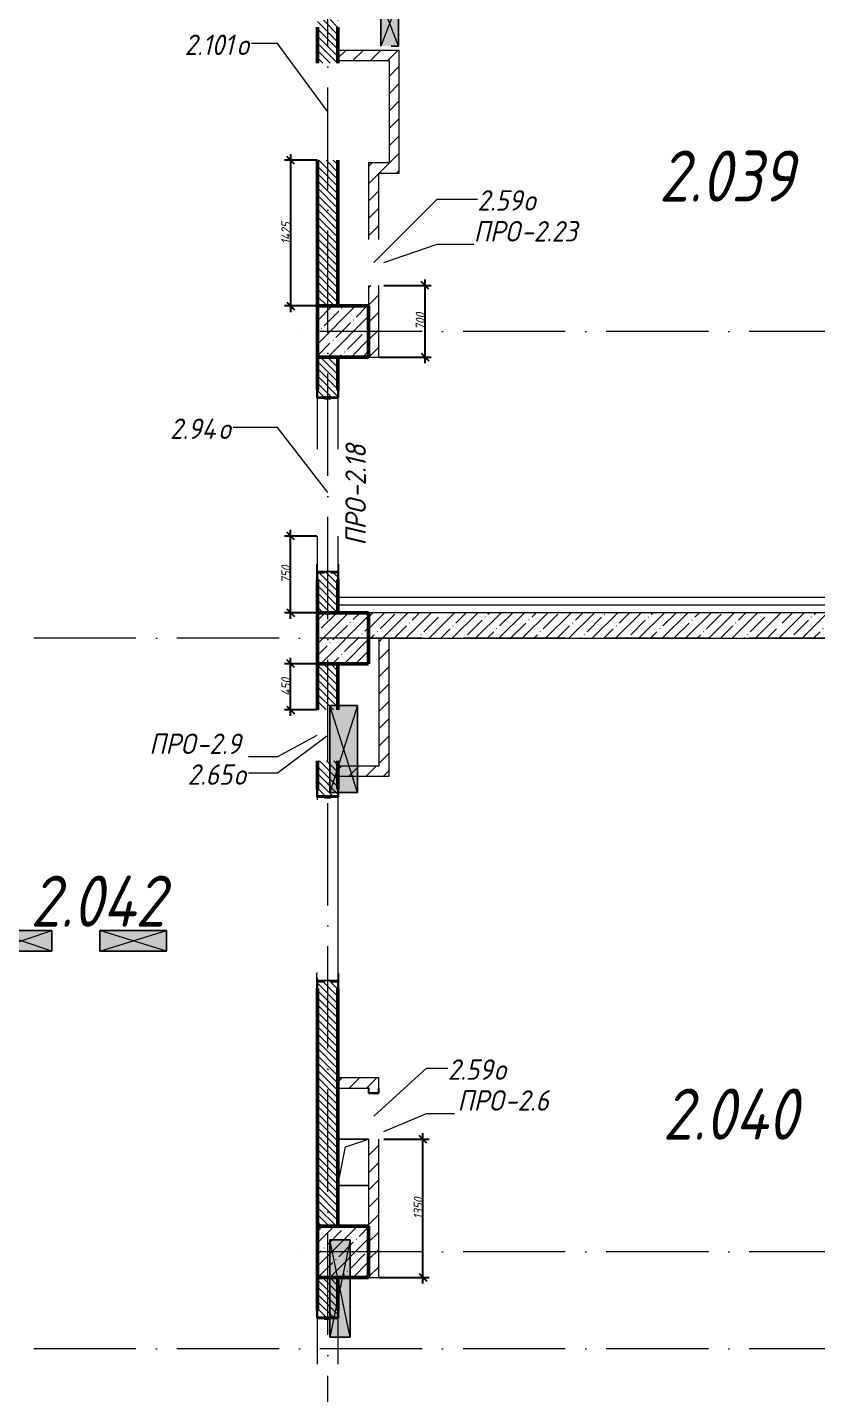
# Model space of a CAD drawing. Header units: millimetres. Extents: x -537608 to 253996, y -217170 to 186033.
# Drawn here: x -94237 to -86514, y -47795 to -34432 of the extents above; entities that cross this region are included whole.
import ezdxf

# ---------------------------------------------------------------- set-up
doc = ezdxf.new("R2010")
doc.units = ezdxf.units.MM
doc.linetypes.add('50_200_ШТРИХ_1Т_ш5_п1_п1_', pattern=[1400, 1000, -200, 0, -200])
for name, color, linetype, lineweight in [('A-____-____-DIMS', 7, 'Continuous', 9), ('A-DETL-____-OTLN-4', 7, 'Continuous', 18), ('A-DETL-GENF-OTLN', 7, 'Continuous', 9), ('A-FLOR-____-OTLN', 7, 'Continuous', 9), ('A-GENM-____-IDEN', 7, 'Continuous', 9), ('A-GENM-____-MCUT', 7, 'Continuous', 25), ('A-GENM-____-OTLN', 7, 'Continuous', 9), ('A-GENM-____-OTLN-1', 7, 'Continuous', 25), ('A-GLAZ-____-IDEN', 7, 'Continuous', 9), ('A-GLAZ-____-OTLN', 7, 'Continuous', 9), ('A-WALL-____-MCUT-1', 7, 'Continuous', 9), ('A-WALL-____-MCUT-2', 7, 'Continuous', 50), ('A-WALL-____-PATT-1', 7, 'Continuous', 9), ('A-WALL-FNSH-MCUT-1', 7, 'Continuous', 9), ('I-WALL-____-OTLN', 7, 'Continuous', 9), ('S-COLS-____-MCUT', 7, 'Continuous', 50), ('S-COLS-____-OTLN', 7, 'Continuous', 9), ('S-GRID-____-OTLN-1', 7, '50_200_ШТРИХ_1Т_ш5_п1_п1_', 9), ('Марки помещений', 7, 'Continuous', 9)]:
    doc.layers.add(name, color=color, linetype=linetype, lineweight=lineweight)
doc.styles.add('ISOCPEUR_I_3', font='isocpeui.ttf', dxfattribs={"width": 0.85, "height": 2.2})
doc.styles.add('ISOCPEUR_I_7', font='isocpeui.ttf', dxfattribs={"width": 0.9, "height": 90})
doc.styles.add('ISOCPEUR_I_9', font='isocpeui.ttf', dxfattribs={"width": 0.9, "height": 250})
doc.dimstyles.new('ISO-1_8_0_9К_СРЕДНИЙ_Кладочные_2', dxfattribs={"dimscale": 304.8, "dimtxt": 89.638306, "dimasz": 0.246063, "dimexe": 0.19685, "dimexo": 0, "dimgap": 0, "dimtad": 1, "dimdec": 3, "dimrnd": 0.001, "dimdsep": 46, "dimtxsty": 'ISOCPEUR_I_7', "dimblk1": 'OBLIQUE', "dimblk2": 'OBLIQUE', "dimsah": 1, "dimcen": 0.09, "dimdle": 0.19685, "dimazin": 0, "dimtfac": 1, "dimtdec": 4, "dimtix": 1, "dimtmove": 1, "dimatfit": 3, "dimfxl": 1, "dimtvp": 1, "dimtolj": 1, "dimtzin": 0, "dimarcsym": 2})
pattern_1 = [(45, (-184647.67, -56738.29), (-84.85281, 84.85281), [])]
pattern_2 = [(135, (-184647.673, -56738.29), (-35.35534, -35.35534), [])]

# ---------------------------------------------------------------- blocks, each defined once
blk = doc.blocks.new('BSC_Колонна _Прямоугольная - 500х500-V25-АР1_План отверстий 2 этажа в осях 1-64_А-ГГ')
at = {"layer": 'S-COLS-____-OTLN'}
h = blk.add_hatch(dxfattribs=at)
h.set_pattern_fill('FP_54', color=256, style=0, pattern_type=2)
h.set_pattern_definition([(45, (-93500, -16331.04), (-114.04925, 114.04925), []), (45, (-93385.95, -16331.04), (-114.04925, 114.04925), [201.613, -40.323, 3.353, -36.97])])
h.paths.add_polyline_path([(-250, -250), (250, -250), (250, 250), (-250, 250)], flags=0)
at = {"layer": 'S-COLS-____-MCUT'}
for p, q in [((250, 250), (-250, 250)), ((-250, 250), (-250, -250)), ((250, -250), (250, 250)), ((-250, -250), (250, -250))]:
    blk.add_line(p, q, dxfattribs=at)
blk = doc.blocks.new('BSC_Колонна _Прямоугольная - 500х500-V33-АР1_План отверстий 2 этажа в осях 1-64_А-ГГ')
at = {"layer": 'S-COLS-____-OTLN'}
h = blk.add_hatch(dxfattribs=at)
h.set_pattern_fill('FP_62', color=256, style=0, pattern_type=2)
h.set_pattern_definition([(45, (-93500, -19331.04), (-114.04925, 114.04925), []), (45, (-93385.95, -19331.04), (-114.04925, 114.04925), [201.613, -40.323, 3.353, -36.97])])
h.paths.add_polyline_path([(-250, -250), (250, -250), (250, 250), (-250, 250)], flags=0)
at = {"layer": 'S-COLS-____-MCUT'}
for p, q in [((250, 250), (-250, 250)), ((-250, 250), (-250, -250)), ((250, -250), (250, 250)), ((-250, -250), (250, -250))]:
    blk.add_line(p, q, dxfattribs=at)
blk = doc.blocks.new('BSC_Колонна _Прямоугольная - 500х500-V76-АР1_План отверстий 2 этажа в осях 1-64_А-ГГ')
at = {"layer": 'S-COLS-____-OTLN'}
h = blk.add_hatch(dxfattribs=at)
h.set_pattern_fill('FP_105', color=256, style=0, pattern_type=2)
h.set_pattern_definition([(45, (-93500, -10331.04), (-114.04925, 114.04925), []), (45, (-93385.95, -10331.04), (-114.04925, 114.04925), [201.613, -40.323, 3.353, -36.97])])
h.paths.add_polyline_path([(-250, -250), (250, -250), (250, 250), (-250, 250)], flags=0)
at = {"layer": 'S-COLS-____-MCUT'}
for p, q in [((250, 250), (-250, 250)), ((-250, 250), (-250, -250)), ((250, -250), (250, 250)), ((-250, -250), (250, -250))]:
    blk.add_line(p, q, dxfattribs=at)
blk = doc.blocks.new('АР_Перемычка - АР_Перемычка-28448550-АР1_План отверстий 2 этажа в осях 1-64_А-ГГ')
at = {"layer": 'A-GENM-____-OTLN'}
blk.add_line((-350, -100), (-342, -100), dxfattribs=at)
blk = doc.blocks.new('Фахверк_СКБ_Уголок - 200_3960-28268576-АР1_План отверстий 2 этажа в осях 1-64_А-ГГ')
at = {"layer": 'A-GENM-____-MCUT'}
for p, q in [((200, 156), (125, 156)), ((125, 156), (125, 81)), ((131, 81), (131, 150)), ((131, 150), (200, 150)), ((200, 150), (200, 156)), ((125, 81), (131, 81)), ((131, 19), (125, 19)), ((125, 19), (125, -56)), ((131, -50), (131, 19)), ((125, -56), (200, -56)), ((200, -50), (131, -50)), ((200, -56), (200, -50))]:
    blk.add_line(p, q, dxfattribs=at)
blk = doc.blocks.new('154_Стойка_СКБ_Уголок - СМ-2480_200-28346303-АР1_План отверстий 2 этажа в осях 1-64_А-ГГ')
at = {"layer": 'A-GENM-____-MCUT'}
for p, q in [((125, 156), (125, 81)), ((200, 156), (125, 156)), ((131, 81), (131, 150)), ((131, 150), (200, 150)), ((200, 150), (200, 156)), ((125, 81), (131, 81)), ((131, 19), (125, 19)), ((125, 19), (125, -56)), ((131, -50), (131, 19)), ((125, -56), (200, -56)), ((200, -50), (131, -50)), ((200, -56), (200, -50))]:
    blk.add_line(p, q, dxfattribs=at)
blk = doc.blocks.new('Стойка_Влож_Полоса боковая - Полоса-28213942-АР1_План отверстий 2 этажа в осях 1-64_А-ГГ')
at = {"layer": 'A-GENM-____-OTLN'}
for p, q in [((-5, 60), (0, 60)), ((-5, -60), (-5, 60)), ((0, 31), (0, -31)), ((0, -60), (-5, -60))]:
    blk.add_line(p, q, dxfattribs=at)
blk = doc.blocks.new('Стойка_Влож_Уголок_Опорный - Уголок-28213941-АР1_План отверстий 2 этажа в осях 1-64_А-ГГ')
at = {"layer": 'A-GENM-____-OTLN'}
for p, q in [((-212, -6), (-212, 0)), ((0, 0), (0, -6)), ((-212, -75), (-212, -6)), ((-212, -6), (-206, -6)), ((-212, -75), (-206, -75)), ((-6, -6), (0, -6)), ((-6, -75), (0, -75)), ((0, -6), (0, -75))]:
    blk.add_line(p, q, dxfattribs=at)
blk = doc.blocks.new('АР_Перемычка - АР_Перемычка-28444941-АР1_План отверстий 2 этажа в осях 1-64_А-ГГ')
at = {"layer": 'A-GENM-____-OTLN'}
blk.add_line((-400, -100), (-392, -100), dxfattribs=at)
blk = doc.blocks.new('AR_Отверстие прямоугольное _в плите_ - AR_Отверстие прямоугольное _в плите_-30552603-АР1_План отверстий 2 этажа в осях 1-64_А-ГГ')
at = {"layer": 'A-GENM-____-OTLN'}
for p, q in [((150, 225), (-150, 225)), ((-150, -225), (-75, 150)), ((-75, 150), (150, 225)), ((-150, -225), (150, -225))]:
    blk.add_line(p, q, dxfattribs=at)
blk = doc.blocks.new('AR_Отверстие прямоугольное _в стене_ - AR_Отверстие прямоугольное _в стене__ОВ-36849991-АР1_План отверстий 2 этажа в осях 1-64_А-ГГ')
at = {"layer": 'A-GLAZ-____-OTLN'}
blk.add_hatch(color=256, dxfattribs=at).paths.add_polyline_path([(425, -100), (425, 170), (-425, 170), (-425, -100), (220, -100)], flags=0)
at = {"layer": 'A-DETL-GENF-OTLN'}
for p, q in [((-425, -100), (-425, 170)), ((-425, 170), (425, 170)), ((425, 170), (-425, -100)), ((-425, 170), (425, -100)), ((425, 170), (-425, 170)), ((-425, 170), (-425, -100)), ((425, 170), (425, -100)), ((425, -100), (425, 170)), ((425, -100), (-425, -100)), ((-425, -100), (425, -100))]:
    blk.add_line(p, q, dxfattribs=at)
blk = doc.blocks.new('AR_Отверстие прямоугольное _в стене__БезПР - AR_Отверстие прямоугольное _в стене__БезПР-36789241-АР1_План отверстий 2 этажа в осях 1-64_А-ГГ')
at = {"layer": 'A-GLAZ-____-OTLN'}
blk.add_hatch(color=256, dxfattribs=at).paths.add_polyline_path([(475, -100), (475, 100), (-475, 100), (-475, -100), (105, -100)], flags=0)
at = {"layer": 'A-DETL-GENF-OTLN'}
for p, q in [((-475, -100), (-475, 100)), ((-475, 100), (475, 100)), ((475, 100), (-475, -100)), ((-475, 100), (475, -100)), ((475, 100), (-475, 100)), ((-475, 100), (-475, -100)), ((475, 100), (475, -100)), ((475, -100), (475, 100)), ((475, -100), (-475, -100)), ((-475, -100), (475, -100))]:
    blk.add_line(p, q, dxfattribs=at)
at = {"layer": 'A-GLAZ-____-OTLN'}
blk.add_line((475, 100), (-475, 100), dxfattribs=at)
blk = doc.blocks.new('AR_Отверстие прямоугольное _в стене_ - AR_Отверстие прямоугольное _в стене__ОВ-36849744-АР1_План отверстий 2 этажа в осях 1-64_А-ГГ')
at = {"layer": 'A-GLAZ-____-OTLN'}
blk.add_hatch(color=256, dxfattribs=at).paths.add_polyline_path([(225, -47), (225, 120), (-225, 120), (-225, -50), (225, -50)], flags=0)
at = {"layer": 'A-DETL-GENF-OTLN'}
for p, q in [((-225, -50), (-225, 120)), ((-225, 120), (225, 120)), ((225, 120), (-225, -50)), ((-225, 120), (225, -50)), ((225, 120), (-225, 120)), ((-225, 120), (-225, -50)), ((225, 120), (225, 50)), ((225, 50), (225, 120)), ((225, -50), (-225, -50)), ((-225, -50), (225, -50))]:
    blk.add_line(p, q, dxfattribs=at)
blk = doc.blocks.new('AR_Отверстие прямоугольное _в стене_ - AR_Отверстие прямоугольное _в стене__ОВ-36852113-АР1_План отверстий 2 этажа в осях 1-64_А-ГГ')
at = {"layer": 'A-GLAZ-____-OTLN'}
blk.add_hatch(color=256, dxfattribs=at).paths.add_polyline_path([(325, 100), (-325, 100), (-325, -100), (325, -100), (325, 65)], flags=0)
at = {"layer": 'A-DETL-GENF-OTLN'}
for p, q in [((-325, -100), (-325, 100)), ((-325, 100), (325, 100)), ((325, 100), (-325, -100)), ((-325, 100), (325, -100)), ((325, 100), (-325, 100)), ((-325, 100), (-325, -100)), ((325, 100), (325, -100)), ((325, -100), (325, 100)), ((325, -100), (-325, -100)), ((-325, -100), (325, -100))]:
    blk.add_line(p, q, dxfattribs=at)
blk = doc.blocks.new('154_Фахверк_СКБ_Швеллер - Тип_100_3960_зеркало-36793856-АР1_План отверстий 2 этажа в осях 1-64_А-ГГ')
at = {"layer": 'A-GENM-____-MCUT'}
for p, q in [((175, 50), (125, 50)), ((125, 50), (125, -50)), ((128, 47), (175, 47)), ((128, -47), (128, 47)), ((175, 47), (175, 50)), ((125, -50), (175, -50)), ((175, -47), (128, -47)), ((175, -50), (175, -47))]:
    blk.add_line(p, q, dxfattribs=at)
blk = doc.blocks.new('AR_Отверстие прямоугольное _в стене_ - AR_Отверстие прямоугольное _в стене__ЭОМ-36813478-АР1_План отверстий 2 этажа в осях 1-64_А-ГГ')
at = {"layer": 'A-GLAZ-____-OTLN'}
blk.add_hatch(color=256, dxfattribs=at).paths.add_polyline_path([(300, 100), (-300, 100), (-300, -100), (300, -100), (300, 65)], flags=0)
at = {"layer": 'A-DETL-GENF-OTLN'}
for p, q in [((-300, -100), (-300, 100)), ((-300, 100), (300, 100)), ((300, 100), (-300, -100)), ((-300, 100), (300, -100)), ((300, 100), (-300, 100)), ((-300, 100), (-300, -100)), ((300, 100), (300, -100)), ((300, -100), (300, 100)), ((300, -100), (-300, -100)), ((-300, -100), (300, -100))]:
    blk.add_line(p, q, dxfattribs=at)
blk = doc.blocks.new('_Oblique')
at = {"color": 0, "linetype": 'ByBlock', "lineweight": -2}
blk.add_line((-0.5, -0.5), (0.5, 0.5), dxfattribs=at)
blk = doc.blocks.new('*D2441')
at = {"layer": 'A-____-____-DIMS', "color": 0, "lineweight": -2, "transparency": 16777216}
for p, q in [((-91662, -35672), (-91662, -37217)), ((-91398, -35732), (-91722, -35732)), ((-91398, -37157), (-91722, -37157))]:
    blk.add_line(p, q, dxfattribs=at)
at = {"layer": 'Defpoints', "color": 0, "transparency": 16777216}
for p in [(-91398, -35732), (-91662, -37157), (-91398, -37157)]:
    blk.add_point(p, dxfattribs=at)
at = {"layer": 'A-____-____-DIMS', "color": 0, "lineweight": -2, "transparency": 16777216, "xscale": 75, "yscale": 75, "zscale": 75}
for p, rotation in [((-91662, -35732), 90), ((-91662, -37157), 270)]:
    blk.add_blockref('_Oblique', p, dxfattribs=dict(at, rotation=rotation))
at = {"layer": 'A-____-____-DIMS', "color": 0, "transparency": 16777216, "insert": (-91707, -36445), "char_height": 90, "width": 521.28, "attachment_point": 5, "rotation": 90, "style": 'ISOCPEUR_I_7'}
blk.add_mtext('\\A1;1425', dxfattribs=at)
blk = doc.blocks.new('*D2442')
at = {"layer": 'A-____-____-DIMS', "color": 0, "lineweight": -2, "transparency": 16777216}
for p, q in [((-91404, -39407), (-91722, -39407)), ((-91662, -40217), (-91662, -39347)), ((-91398, -40157), (-91722, -40157))]:
    blk.add_line(p, q, dxfattribs=at)
at = {"layer": 'Defpoints', "color": 0, "transparency": 16777216}
for p in [(-91662, -39407), (-91404, -39407), (-91398, -40157)]:
    blk.add_point(p, dxfattribs=at)
at = {"layer": 'A-____-____-DIMS', "color": 0, "lineweight": -2, "transparency": 16777216, "xscale": 75, "yscale": 75, "zscale": 75}
for p, rotation in [((-91662, -39407), 90), ((-91662, -40157), 270)]:
    blk.add_blockref('_Oblique', p, dxfattribs=dict(at, rotation=rotation))
at = {"layer": 'A-____-____-DIMS', "color": 0, "transparency": 16777216, "insert": (-91707, -39782), "char_height": 90, "width": 409.58, "attachment_point": 5, "rotation": 90, "style": 'ISOCPEUR_I_7'}
blk.add_mtext('\\A1;750', dxfattribs=at)
blk = doc.blocks.new('*D2443')
at = {"layer": 'A-____-____-DIMS', "color": 0, "lineweight": -2, "transparency": 16777216}
for p, q in [((-90748, -36957), (-90286, -36957)), ((-90346, -37717), (-90346, -36897)), ((-90798, -37657), (-90286, -37657))]:
    blk.add_line(p, q, dxfattribs=at)
at = {"layer": 'Defpoints', "color": 0, "transparency": 16777216}
for p in [(-90748, -36957), (-90346, -36957), (-90798, -37657)]:
    blk.add_point(p, dxfattribs=at)
at = {"layer": 'A-____-____-DIMS', "color": 0, "lineweight": -2, "transparency": 16777216, "xscale": 75, "yscale": 75, "zscale": 75}
for p, rotation in [((-90346, -36957), 90), ((-90346, -37657), 270)]:
    blk.add_blockref('_Oblique', p, dxfattribs=dict(at, rotation=rotation))
at = {"layer": 'A-____-____-DIMS', "color": 0, "transparency": 16777216, "insert": (-90392, -37307), "char_height": 90, "width": 409.58, "attachment_point": 5, "rotation": 90, "style": 'ISOCPEUR_I_7'}
blk.add_mtext('\\A1;700', dxfattribs=at)
blk = doc.blocks.new('*D2444')
at = {"layer": 'A-____-____-DIMS', "color": 0, "lineweight": -2, "transparency": 16777216}
for p, q in [((-91662, -41167), (-91662, -40597)), ((-91398, -40657), (-91722, -40657)), ((-91404, -41107), (-91722, -41107))]:
    blk.add_line(p, q, dxfattribs=at)
at = {"layer": 'Defpoints', "color": 0, "transparency": 16777216}
for p in [(-91662, -40657), (-91398, -40657), (-91404, -41107)]:
    blk.add_point(p, dxfattribs=at)
at = {"layer": 'A-____-____-DIMS', "color": 0, "lineweight": -2, "transparency": 16777216, "xscale": 75, "yscale": 75, "zscale": 75}
for p, rotation in [((-91662, -40657), 90), ((-91662, -41107), 270)]:
    blk.add_blockref('_Oblique', p, dxfattribs=dict(at, rotation=rotation))
at = {"layer": 'A-____-____-DIMS', "color": 0, "transparency": 16777216, "insert": (-91707, -40882), "char_height": 90, "width": 426.13, "attachment_point": 5, "rotation": 90, "style": 'ISOCPEUR_I_7'}
blk.add_mtext('\\A1;450', dxfattribs=at)
blk = doc.blocks.new('*D2562')
at = {"layer": 'A-____-____-DIMS', "color": 0, "lineweight": -2, "transparency": 16777216}
for p, q in [((-90366, -46717), (-90366, -45247)), ((-90748, -45307), (-90306, -45307)), ((-90798, -46657), (-90306, -46657))]:
    blk.add_line(p, q, dxfattribs=at)
at = {"layer": 'Defpoints', "color": 0, "transparency": 16777216}
for p in [(-90748, -45307), (-90366, -45307), (-90798, -46657)]:
    blk.add_point(p, dxfattribs=at)
at = {"layer": 'A-____-____-DIMS', "color": 0, "lineweight": -2, "transparency": 16777216, "xscale": 75, "yscale": 75, "zscale": 75}
for p, rotation in [((-90366, -45307), 90), ((-90366, -46657), 270)]:
    blk.add_blockref('_Oblique', p, dxfattribs=dict(at, rotation=rotation))
at = {"layer": 'A-____-____-DIMS', "color": 0, "transparency": 16777216, "insert": (-90411, -45982), "char_height": 90, "width": 504.73, "attachment_point": 5, "rotation": 90, "style": 'ISOCPEUR_I_7'}
blk.add_mtext('\\A1;1350', dxfattribs=at)

msp = doc.modelspace()

# ---------------------------------------------------------------- hatches: boundary and pattern name
at = {"layer": 'A-WALL-____-PATT-1'}
h = msp.add_hatch(dxfattribs=at)
h.set_pattern_fill('FP_6', color=256, style=0, pattern_type=2)
h.set_pattern_definition(pattern_2)
h.paths.add_polyline_path([(-91197.6725, -37157.2474), (-91197.6725, -35732.2474), (-91397.6725, -35732.2474), (-91397.6725, -37157.2474)], flags=0)
h.paths.add_polyline_path([(-91397.6725, -34782.2474), (-91197.6725, -34782.2474), (-91197.6725, -34363.2474), (-91266.6725, -34363.2474), (-91266.6725, -34357.2474), (-91328.6725, -34357.2474), (-91328.6725, -34363.2474), (-91397.6725, -34363.2474), (-91397.6725, -34432.2474)], flags=0)
h.paths.add_polyline_path([(-91266.6725, -32557.2474), (-91266.6725, -32551.2474), (-91197.6725, -32551.2474), (-91197.6725, -31957.2474), (-91397.6725, -31957.2474), (-91397.6725, -32551.2474), (-91328.6725, -32551.2474), (-91328.6725, -32557.2474)], flags=0)
h.paths.add_polyline_path([(-91397.6725, -31757.2474), (-91197.6725, -31757.2474), (-91197.6725, -31657.2474), (-91397.6725, -31657.2474)], flags=0)
h = msp.add_hatch(dxfattribs=at)
h.set_pattern_fill('FP_4', color=256, style=0, pattern_type=2)
h.set_pattern_definition(pattern_1)
h.paths.add_polyline_path([(-90697.6725, -34757.2474), (-90597.6725, -34757.2474), (-90597.6725, -34657.2474), (-91197.6725, -34657.2474), (-91197.6725, -34757.2474), (-90985.7549, -34757.2474)], flags=0)
h = msp.add_hatch(dxfattribs=at)
h.set_pattern_fill('FP_4', color=256, style=0, pattern_type=2)
h.set_pattern_definition(pattern_1)
h.paths.add_polyline_path([(-90597.6725, -35757.2474), (-90597.6725, -34757.2474), (-90697.6725, -34757.2474), (-90697.6725, -35757.2474)], flags=0)
h = msp.add_hatch(dxfattribs=at)
h.set_pattern_fill('FP_4', color=256, style=0, pattern_type=2)
h.set_pattern_definition(pattern_1)
h.paths.add_polyline_path([(-90797.6725, -35857.2474), (-90597.6725, -35857.2474), (-90597.6725, -35757.2474), (-90897.6725, -35757.2474), (-90897.6725, -35857.2474)], flags=0)
h = msp.add_hatch(dxfattribs=at)
h.set_pattern_fill('FP_4', color=256, style=0, pattern_type=2)
h.set_pattern_definition(pattern_1)
h.paths.add_polyline_path([(-90797.6725, -37657.2474), (-90797.6725, -36957.2474), (-90897.6725, -36957.2474), (-90897.6725, -37657.2474)], flags=0)
h.paths.add_polyline_path([(-90797.6725, -36507.2474), (-90797.6725, -35857.2474), (-90897.6725, -35857.2474), (-90897.6725, -36507.2474)], flags=0)
h = msp.add_hatch(dxfattribs=at)
h.set_pattern_fill('FP_6', color=256, style=0, pattern_type=2)
h.set_pattern_definition(pattern_2)
h.paths.add_polyline_path([(-91197.6725, -40157.2474), (-91197.6725, -39763.2474), (-91266.6725, -39763.2474), (-91266.6725, -39757.2474), (-91328.6725, -39757.2474), (-91328.6725, -39763.2474), (-91397.6725, -39763.2474), (-91397.6725, -40157.2474), (-91237.6725, -40157.2474)], flags=0)
h.paths.add_polyline_path([(-91328.6725, -38057.2474), (-91266.6725, -38057.2474), (-91266.6725, -38051.2474), (-91197.6725, -38051.2474), (-91197.6725, -37657.2474), (-91397.6725, -37657.2474), (-91397.6725, -38051.2474), (-91328.6725, -38051.2474)], flags=0)
h = msp.add_hatch(dxfattribs=at)
h.set_pattern_fill('FP_25', color=256, style=0, pattern_type=2)
h.set_pattern_definition([(45, (-184647.67, -56738.29), (-114.04925, 114.04925), []), (45, (-184533.62, -56738.29), (-114.04925, 114.04925), [201.612, -40.322, 3.353, -36.97])])
h.paths.add_polyline_path([(-83897.6725, -40407.2474), (-83897.6725, -40157.2474), (-90897.6725, -40157.2474), (-90897.6725, -40407.2474), (-83915.8977, -40407.2474)], flags=0)
h = msp.add_hatch(dxfattribs=at)
h.set_pattern_fill('FP_4', color=256, style=0, pattern_type=2)
h.set_pattern_definition(pattern_1)
h.paths.add_polyline_path([(-90697.6725, -41657.2474), (-90697.6725, -40407.2474), (-90797.6725, -40407.2474), (-90797.6725, -41657.2474)], flags=0)
h = msp.add_hatch(dxfattribs=at)
h.set_pattern_fill('FP_6', color=256, style=0, pattern_type=2)
h.set_pattern_definition(pattern_2)
h.paths.add_polyline_path([(-91397.6725, -46157.2474), (-91197.6725, -46157.2474), (-91197.6725, -43763.2474), (-91266.6725, -43763.2474), (-91266.6725, -43757.2474), (-91328.6725, -43757.2474), (-91328.6725, -43763.2474), (-91397.6725, -43763.2474), (-91397.6725, -45682.4529)], flags=0)
h.paths.add_polyline_path([(-91266.6725, -41957.2474), (-91266.6725, -41951.2474), (-91197.6725, -41951.2474), (-91197.6725, -41607.2474), (-91397.6725, -41607.2474), (-91396.7494, -41951.2474), (-91328.6725, -41951.2474), (-91328.6725, -41957.2474)], flags=0)
h.paths.add_polyline_path([(-91266.9033, -41107.2474), (-91197.6725, -41107.2474), (-91197.6725, -40657.2474), (-91397.6725, -40657.2474), (-91397.6725, -41107.2474)], flags=0)
h = msp.add_hatch(dxfattribs=at)
h.set_pattern_fill('FP_4', color=256, style=0, pattern_type=2)
h.set_pattern_definition(pattern_1)
h.paths.add_polyline_path([(-91197.6725, -41757.2474), (-90697.6725, -41757.2474), (-90697.6725, -41657.2474), (-91197.6725, -41657.2474)], flags=0)
h = msp.add_hatch(dxfattribs=at)
h.set_pattern_fill('FP_4', color=256, style=0, pattern_type=2)
h.set_pattern_definition(pattern_1)
h.paths.add_polyline_path([(-90800.6725, -44807.2474), (-90797.6725, -44807.2474), (-90797.6725, -44707.2474), (-91197.6725, -44707.2474), (-91197.6725, -44807.2474), (-90894.6725, -44807.2474)], flags=0)
h = msp.add_hatch(dxfattribs=at)
h.set_pattern_fill('FP_4', color=256, style=0, pattern_type=2)
h.set_pattern_definition(pattern_1)
h.paths.add_polyline_path([(-90797.6725, -46657.2474), (-90797.6725, -45307.2474), (-90897.6725, -45307.2474), (-90897.6725, -46657.2474)], flags=0)
h.paths.add_polyline_path([(-90800.6725, -44854.2474), (-90800.6725, -44807.2474), (-90894.6725, -44807.2474), (-90894.6725, -44854.2474)], flags=0)
h = msp.add_hatch(dxfattribs=at)
h.set_pattern_fill('FP_6', color=256, style=0, pattern_type=2)
h.set_pattern_definition(pattern_2)
h.paths.add_polyline_path([(-91197.6725, -49157.2474), (-91197.6725, -48763.2474), (-91266.6725, -48763.2474), (-91266.6725, -48757.2474), (-91328.6725, -48757.2474), (-91328.6725, -48763.2474), (-91397.6725, -48763.2474), (-91397.6725, -49157.2474)], flags=0)
h.paths.add_polyline_path([(-91266.6725, -47057.2474), (-91266.6725, -47051.2474), (-91197.6725, -47051.2474), (-91197.6725, -46657.2474), (-91397.6725, -46657.2474), (-91397.6725, -47051.2474), (-91328.6725, -47051.2474), (-91328.6725, -47057.2474)], flags=0)

# ---------------------------------------------------------------- linework, layer by layer
at = {"layer": 'A-DETL-____-OTLN-4'}
for p, q in [((-83647.6725, -40007.2474), (-91197.6725, -40007.2474)), ((-83647.6725, -40082.2474), (-91197.6725, -40082.2474))]:
    msp.add_line(p, q, dxfattribs=at)
at = {"layer": 'A-FLOR-____-OTLN'}
for p, q in [((-91197.6725, -45307.2474), (-90897.6725, -45307.2474)), ((-90897.6725, -45757.2474), (-91197.6725, -45757.2474))]:
    msp.add_line(p, q, dxfattribs=at)
at = {"layer": 'A-GENM-____-IDEN'}
for p, q in [((-90747.6725, -36732.2474), (-90227.7119, -36554.2772)), ((-90227.7119, -36554.2772), (-89869.6514, -36554.2772)), ((-91403.6725, -41357.2474), (-91789.9928, -41566.2238)), ((-91789.9928, -41566.2238), (-92073.9091, -41566.2238)), ((-90747.6725, -45232.2474), (-90332.2685, -45054.4125)), ((-90332.2685, -45054.4125), (-90057.7034, -45054.4125))]:
    msp.add_line(p, q, dxfattribs=at)
at = {"layer": 'A-GLAZ-____-IDEN'}
for p, q in [((-91789.9928, -34591.034), (-92044.1012, -34591.034)), ((-91297.6725, -35257.2474), (-91789.9928, -34591.034)), ((-90847.6725, -36732.2474), (-90227.7119, -36112.5688)), ((-90227.7119, -36112.5688), (-89834.1014, -36112.5688)), ((-91789.9928, -38345.6674), (-92222.6952, -38345.6674)), ((-91297.6725, -38982.2474), (-91789.9928, -38345.6674)), ((-91297.6725, -41357.2474), (-91789.9928, -41727.7238)), ((-91789.9928, -41727.7238), (-92073.7999, -41727.7238)), ((-90847.6725, -45082.2474), (-90332.2685, -44612.8629)), ((-90332.2685, -44612.8629), (-90123.5101, -44612.8629))]:
    msp.add_line(p, q, dxfattribs=at)
at = {"layer": 'A-WALL-____-MCUT-1'}
for p, q in [((-83897.6725, -40157.2474), (-90897.6725, -40157.2474)), ((-90897.6725, -40407.2474), (-83897.6725, -40407.2474))]:
    msp.add_line(p, q, dxfattribs=at)
at = {"layer": 'A-WALL-____-MCUT-2'}
for p, q in [((-91397.6725, -34432.2474), (-91397.6725, -34782.2474)), ((-91197.6725, -34782.2474), (-91197.6725, -34432.2474)), ((-91397.6725, -35732.2474), (-91397.6725, -37157.2474)), ((-91197.6725, -37157.2474), (-91197.6725, -35732.2474)), ((-91397.6725, -37657.2474), (-91397.6725, -37982.2474)), ((-91197.6725, -37982.2474), (-91197.6725, -37657.2474)), ((-91328.6725, -38057.2474), (-91266.6725, -38057.2474)), ((-91397.6725, -39832.2474), (-91397.6725, -40157.2474)), ((-91197.6725, -40157.2474), (-91197.6725, -39832.2474)), ((-91397.6725, -40657.2474), (-91397.6725, -41107.2474)), ((-91197.6725, -41107.2474), (-91197.6725, -40657.2474)), ((-91397.6725, -41607.2474), (-91397.6725, -41882.2474)), ((-91197.6725, -41882.2474), (-91197.6725, -41607.2474)), ((-91328.6725, -41957.2474), (-91266.6725, -41957.2474)), ((-91397.6725, -43832.2474), (-91397.6725, -46157.2474)), ((-91197.6725, -46157.2474), (-91197.6725, -43832.2474)), ((-91397.6725, -46657.2474), (-91397.6725, -46982.2474)), ((-91197.6725, -46982.2474), (-91197.6725, -46657.2474)), ((-91328.6725, -47057.2474), (-91266.6725, -47057.2474))]:
    msp.add_line(p, q, dxfattribs=at)
at = {"layer": 'A-WALL-FNSH-MCUT-1'}
for p, q in [((-90597.6725, -34657.2474), (-91197.6725, -34657.2474)), ((-90597.6725, -35857.2474), (-90597.6725, -34657.2474)), ((-91197.6725, -34757.2474), (-90697.6725, -34757.2474)), ((-90697.6725, -34757.2474), (-90697.6725, -35757.2474)), ((-90697.6725, -35757.2474), (-90897.6725, -35757.2474)), ((-90897.6725, -35757.2474), (-90897.6725, -36507.2474)), ((-90797.6725, -35857.2474), (-90597.6725, -35857.2474)), ((-90797.6725, -36507.2474), (-90797.6725, -35857.2474)), ((-90897.6725, -36957.2474), (-90897.6725, -37157.2474)), ((-90797.6725, -37657.2474), (-90797.6725, -36957.2474)), ((-90897.6725, -37657.2474), (-90797.6725, -37657.2474)), ((-90797.6725, -40407.2474), (-90797.6725, -41657.2474)), ((-90697.6725, -41757.2474), (-90697.6725, -40407.2474)), ((-90797.6725, -41657.2474), (-91197.6725, -41657.2474)), ((-91197.6725, -41757.2474), (-90697.6725, -41757.2474)), ((-90797.6725, -44707.2474), (-91197.6725, -44707.2474)), ((-91197.6725, -44707.2474), (-91197.6725, -44807.2474)), ((-90797.6725, -44807.2474), (-90797.6725, -44707.2474)), ((-91197.6725, -44807.2474), (-90897.6725, -44807.2474)), ((-90897.6725, -45307.2474), (-90897.6725, -46157.2474)), ((-90797.6725, -46657.2474), (-90797.6725, -45307.2474)), ((-90897.6725, -46657.2474), (-90797.6725, -46657.2474))]:
    msp.add_line(p, q, dxfattribs=at)
at = {"layer": 'I-WALL-____-OTLN'}
for p, q in [((-91397.6725, -38557.2474), (-91397.6725, -38057.2474)), ((-91197.6725, -38057.2474), (-91197.6725, -38557.2474)), ((-91397.6725, -39757.2474), (-91397.6725, -39407.2474)), ((-91197.6725, -39407.2474), (-91197.6725, -39757.2474)), ((-91397.6725, -41987.2474), (-91397.6725, -41957.2474)), ((-91197.6725, -41957.2474), (-91197.6725, -43757.2474)), ((-91397.6725, -43757.2474), (-91397.6725, -43727.2474)), ((-91397.6725, -47507.2474), (-91397.6725, -47057.2474)), ((-91197.6725, -47057.2474), (-91197.6725, -47507.2474))]:
    msp.add_line(p, q, dxfattribs=at)
at = {"layer": 'S-GRID-____-OTLN-1'}
for p, q in [((-91297.6725, -61220.8957), (-91297.6725, -6857.3298)), ((-80573.2659, -37407.2474), (-91626.4082, -37407.2474)), ((-80573.2659, -40407.2474), (-117320.9021, -40407.2474)), ((-80573.2659, -46407.2474), (-91626.4082, -46407.2474)), ((-80573.2659, -47357.2474), (-189093.2365, -47357.2474))]:
    msp.add_line(p, q, dxfattribs=at)

# ---------------------------------------------------------------- block references
at = {"layer": 'A-GENM-____-OTLN'}
for name, p, rotation in [('Стойка_Влож_Уголок_Опорный - Уголок-28213941-АР1_План отверстий 2 этажа в осях 1-64_А-ГГ', (-91403.6725, -39757.2474), 180), ('Стойка_Влож_Полоса боковая - Полоса-28213942-АР1_План отверстий 2 этажа в осях 1-64_А-ГГ', (-91297.6725, -39757.2474), 269.9999999999999), ('АР_Перемычка - АР_Перемычка-28448550-АР1_План отверстий 2 этажа в осях 1-64_А-ГГ', (-91297.6725, -39757.2474), 89.9999999999999), ('Стойка_Влож_Уголок_Опорный - Уголок-28213941-АР1_План отверстий 2 этажа в осях 1-64_А-ГГ', (-91403.6725, -43757.2474), 180), ('Стойка_Влож_Полоса боковая - Полоса-28213942-АР1_План отверстий 2 этажа в осях 1-64_А-ГГ', (-91297.6725, -43757.2474), 269.9999999999999), ('АР_Перемычка - АР_Перемычка-28444941-АР1_План отверстий 2 этажа в осях 1-64_А-ГГ', (-91297.6725, -43757.2474), 89.9999999999999)]:
    msp.add_blockref(name, p, dxfattribs=dict(at, rotation=rotation))
msp.add_blockref('AR_Отверстие прямоугольное _в плите_ - AR_Отверстие прямоугольное _в плите_-30552603-АР1_План отверстий 2 этажа в осях 1-64_А-ГГ', (-91047.6725, -45532.2474), dxfattribs=at)
at = {"layer": 'A-GENM-____-OTLN-1'}
for name, p, rotation in [('Фахверк_СКБ_Уголок - 200_3960-28268576-АР1_План отверстий 2 этажа в осях 1-64_А-ГГ', (-91247.6725, -38182.2474), 89.9999999999999), ('154_Стойка_СКБ_Уголок - СМ-2480_200-28346303-АР1_План отверстий 2 этажа в осях 1-64_А-ГГ', (-91347.6725, -39632.2474), 269.9999999999999), ('Фахверк_СКБ_Уголок - 200_3960-28268576-АР1_План отверстий 2 этажа в осях 1-64_А-ГГ', (-91247.6725, -42082.2474), 89.9999999999999), ('154_Стойка_СКБ_Уголок - СМ-2480_200-28346303-АР1_План отверстий 2 этажа в осях 1-64_А-ГГ', (-91347.6725, -43632.2474), 269.9999999999999), ('154_Фахверк_СКБ_Швеллер - Тип_100_3960_зеркало-36793856-АР1_План отверстий 2 этажа в осях 1-64_А-ГГ', (-90847.6725, -44982.2474), 90), ('Фахверк_СКБ_Уголок - 200_3960-28268576-АР1_План отверстий 2 этажа в осях 1-64_А-ГГ', (-91247.6725, -47182.2474), 89.9999999999999)]:
    msp.add_blockref(name, p, dxfattribs=dict(at, rotation=rotation))
at = {"layer": 'A-GLAZ-____-OTLN'}
for name, p, rotation in [('AR_Отверстие прямоугольное _в стене_ - AR_Отверстие прямоугольное _в стене__ОВ-36849744-АР1_План отверстий 2 этажа в осях 1-64_А-ГГ', (-90727.1575, -34390.6377), 270), ('AR_Отверстие прямоугольное _в стене_ - AR_Отверстие прямоугольное _в стене__ОВ-36849991-АР1_План отверстий 2 этажа в осях 1-64_А-ГГ', (-91177.1575, -41490.6377), 269.9999999999999), ('AR_Отверстие прямоугольное _в стене_ - AR_Отверстие прямоугольное _в стене__ЭОМ-36813478-АР1_План отверстий 2 этажа в осях 1-64_А-ГГ', (-94297.1575, -43365.6377), 180), ('AR_Отверстие прямоугольное _в стене_ - AR_Отверстие прямоугольное _в стене__ОВ-36852113-АР1_План отверстий 2 этажа в осях 1-64_А-ГГ', (-93202.1575, -43365.6377), 180), ('AR_Отверстие прямоугольное _в стене__БезПР - AR_Отверстие прямоугольное _в стене__БезПР-36789241-АР1_План отверстий 2 этажа в осях 1-64_А-ГГ', (-91177.1575, -46765.6377), 269.9999999999999)]:
    msp.add_blockref(name, p, dxfattribs=dict(at, rotation=rotation))
at = {"layer": 'S-COLS-____-OTLN'}
for name, p in [('BSC_Колонна _Прямоугольная - 500х500-V33-АР1_План отверстий 2 этажа в осях 1-64_А-ГГ', (-91147.6725, -37407.2474)), ('BSC_Колонна _Прямоугольная - 500х500-V25-АР1_План отверстий 2 этажа в осях 1-64_А-ГГ', (-91147.6725, -40407.2474)), ('BSC_Колонна _Прямоугольная - 500х500-V76-АР1_План отверстий 2 этажа в осях 1-64_А-ГГ', (-91147.6725, -46407.2474))]:
    msp.add_blockref(name, p, dxfattribs=at)

# ---------------------------------------------------------------- texts
at = {"layer": 'A-GENM-____-IDEN', "char_height": 200, "attachment_point": 1, "style": 'ISOCPEUR_I_9'}
for s, insert, width in [('ПРО', (-89869.6514, -36327.161), 562.784625), ('-2.23', (-89405.3076, -36327.161), 707.088375), ('ПРО', (-93044.3158, -41339.1076), 562.784625), ('-2.9', (-92579.972, -41339.1076), 548.35425), ('ПРО', (-90028.1101, -44827.2964), 562.784625), ('-2.6', (-89563.7663, -44827.2964), 548.35425)]:
    msp.add_mtext(s, dxfattribs=dict(at, insert=insert, width=width))
at = {"layer": 'A-GENM-____-IDEN', "char_height": 200, "attachment_point": 1, "rotation": 90, "style": 'ISOCPEUR_I_9'}
for s, insert, width in [('-2.18', (-91124.5808, -39036.0103), 663.79725), ('ПРО', (-91124.5808, -39500.3541), 562.784625)]:
    msp.add_mtext(s, dxfattribs=dict(at, insert=insert, width=width))
at = {"layer": 'A-GLAZ-____-IDEN', "char_height": 200, "attachment_point": 1, "style": 'ISOCPEUR_I_9'}
for s, insert, width in [('2.101', (-92698.9544, -34503.4195), 620.506125), ('\\fISOCPEUR|b0|i1|c204|p34|;\\W.9;о', (-92186.9857, -34503.4195), 158.734125), ('2.59', (-89834.1014, -36024.9543), 548.35425), ('\\fISOCPEUR|b0|i1|c204|p34|;\\W.9;о', (-89381.6639, -36024.9543), 158.734125), ('2.94', (-92841.5457, -38258.0529), 577.215), ('\\fISOCPEUR|b0|i1|c204|p34|;\\W.9;о', (-92365.2957, -38258.0529), 158.734125), ('2.65', (-92669.2544, -41640.1092), 548.35425), ('\\fISOCPEUR|b0|i1|c204|p34|;\\W.9;о', (-92216.8169, -41640.1092), 158.734125), ('2.59', (-90123.5101, -44525.2483), 548.35425), ('\\fISOCPEUR|b0|i1|c204|p34|;\\W.9;о', (-89671.0726, -44525.2483), 158.734125)]:
    msp.add_mtext(s, dxfattribs=dict(at, insert=insert, width=width))
at = {"layer": 'Марки помещений', "char_height": 500, "attachment_point": 1, "style": 'ISOCPEUR_I_3'}
for s, insert, width in [('2.039', (-88057.0034, -35636.5886), 785.65375), ('2.042', (-94208.0034, -42728.2116), 817.72125), ('2.040', (-88020.0034, -44810.4672), 817.72125)]:
    msp.add_mtext(s, dxfattribs=dict(at, insert=insert, width=width))

# ---------------------------------------------------------------- dimensions: what is measured, and where the dimension line sits
at = {"layer": 'A-____-____-DIMS'}
for base, p1, p2, override, picture, middle in [((-91661.8342, -37157.2474), (-91397.6725, -35732.2474), (-91397.6725, -37157.2474), {"dimpost": '<>', "dimfxl": 1425}, '*D2441', (-91706.8342, -36444.7474)), ((-90346.3469, -36957.2474), (-90797.6725, -37657.2474), (-90747.6725, -36957.2474), {"dimpost": '<>', "dimfxl": 701.783442}, '*D2443', (-90391.9265, -37307.2474)), ((-91661.8342, -39407.2474), (-91397.6725, -40157.2474), (-91403.6725, -39407.2474), {"dimpost": '<>', "dimfxl": 750.024}, '*D2442', (-91707.4138, -39782.2474)), ((-91661.8342, -40657.2474), (-91403.6725, -41107.2474), (-91397.6725, -40657.2474), {"dimpost": '<>', "dimfxl": 450.039998}, '*D2444', (-91706.8342, -40882.2474)), ((-90365.9953, -45307.2474), (-90797.6725, -46657.2474), (-90747.6725, -45307.2474), {"dimpost": '<>', "dimfxl": 1350.925609}, '*D2562', (-90410.9953, -45982.2474))]:
    dim = msp.add_linear_dim(base=base, p1=p1, p2=p2, angle=90, dimstyle='ISO-1_8_0_9К_СРЕДНИЙ_Кладочные_2', override=override, dxfattribs=at)
    dim.commit()
    dim.dimension.update_dxf_attribs({"geometry": picture, "text_midpoint": middle})

doc.saveas('drawing.dxf')
